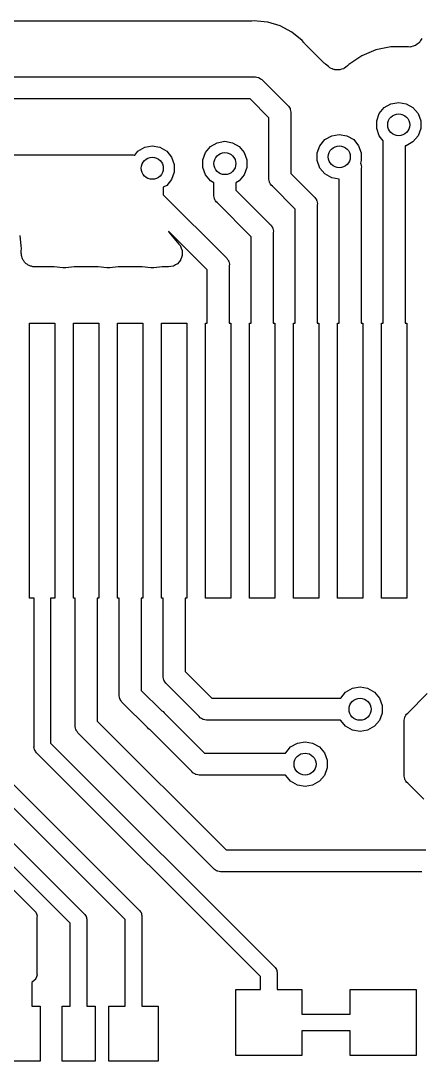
# Model space of a CAD drawing. Extents: x 552.7 to 632.3, y 410.9 to 459.8.
# Drawn here: x 606.79 to 610.42, y 428.09 to 437.55 of the extents above; entities that cross this region are included whole.
import ezdxf

# ---------------------------------------------------------------- set-up
doc = ezdxf.new("R2010")
doc.units = 0
doc.header["$MEASUREMENT"] = 0
doc.layers.add('BLACK', color=7, linetype='CONTINUOUS')

msp = doc.modelspace()

# ---------------------------------------------------------------- linework, layer by layer
at = {"layer": 'BLACK', "linetype": 'CONTINUOUS'}
for p, q in [((608.874, 437.548), (605.896, 437.548)), ((608.88, 437.549), (608.874, 437.548)), ((608.886, 437.549), (608.88, 437.549)), ((608.91, 437.551), (608.886, 437.549)), ((608.934, 437.549), (608.91, 437.551)), ((609.029, 437.539), (608.934, 437.549)), ((608.934, 437.549), (608.934, 437.549)), ((609.144, 437.504), (609.029, 437.539)), ((609.249, 437.448), (609.144, 437.504)), ((609.342, 437.372), (609.249, 437.448)), ((610.429, 437.389), (610.418, 437.372)), ((609.357, 437.354), (609.342, 437.372)), ((609.362, 437.35), (609.357, 437.354)), ((609.365, 437.344), (609.362, 437.35)), ((609.544, 437.165), (609.365, 437.344)), ((610.013, 437.286), (609.884, 437.232)), ((610.15, 437.313), (610.013, 437.286)), ((610.302, 437.313), (610.15, 437.313)), ((610.308, 437.313), (610.302, 437.313)), ((610.302, 437.313), (610.302, 437.313)), ((610.329, 437.312), (610.308, 437.313)), ((610.33, 437.313), (610.329, 437.312)), ((610.331, 437.313), (610.33, 437.313)), ((610.351, 437.319), (610.331, 437.313)), ((610.371, 437.325), (610.351, 437.319)), ((610.372, 437.326), (610.371, 437.325)), ((610.373, 437.327), (610.372, 437.326)), ((610.389, 437.34), (610.373, 437.327)), ((610.406, 437.352), (610.389, 437.34)), ((610.408, 437.354), (610.406, 437.353)), ((610.406, 437.353), (610.406, 437.352)), ((610.418, 437.372), (610.408, 437.354)), ((609.884, 437.232), (609.768, 437.155)), ((609.55, 437.162), (609.544, 437.165)), ((609.554, 437.157), (609.55, 437.162)), ((609.582, 437.134), (609.554, 437.157)), ((609.585, 437.132), (609.582, 437.134)), ((609.591, 437.126), (609.585, 437.132)), ((609.595, 437.124), (609.591, 437.126)), ((609.599, 437.121), (609.595, 437.124)), ((609.615, 437.115), (609.599, 437.121)), ((609.618, 437.114), (609.615, 437.115)), ((609.62, 437.112), (609.618, 437.114)), ((609.621, 437.112), (609.62, 437.112)), ((609.631, 437.108), (609.621, 437.112)), ((609.636, 437.107), (609.631, 437.108)), ((609.64, 437.105), (609.636, 437.107)), ((609.658, 437.105), (609.64, 437.105)), ((609.675, 437.104), (609.658, 437.105)), ((609.68, 437.105), (609.675, 437.104)), ((609.685, 437.105), (609.68, 437.105)), ((609.701, 437.111), (609.685, 437.105)), ((609.718, 437.115), (609.701, 437.111)), ((609.722, 437.118), (609.718, 437.115)), ((609.726, 437.12), (609.722, 437.118)), ((609.74, 437.13), (609.726, 437.12)), ((609.754, 437.14), (609.74, 437.13)), ((609.768, 437.155), (609.754, 437.14)), ((605.864, 437.04), (608.906, 437.04)), ((608.906, 437.04), (608.919, 437.041)), ((608.919, 437.041), (608.932, 437.038)), ((608.932, 437.038), (608.945, 437.035)), ((608.945, 437.035), (608.949, 437.033)), ((608.949, 437.033), (608.953, 437.032)), ((608.953, 437.032), (608.964, 437.024)), ((608.964, 437.024), (608.975, 437.018)), ((608.975, 437.018), (608.984, 437.008)), ((608.984, 437.008), (609.208, 436.784)), ((608.869, 436.84), (605.901, 436.84)), ((609.04, 436.669), (608.869, 436.84)), ((609.208, 436.784), (609.218, 436.775)), ((609.218, 436.775), (609.224, 436.764)), ((609.224, 436.764), (609.232, 436.753)), ((609.232, 436.753), (609.233, 436.749)), ((609.233, 436.749), (609.235, 436.745)), ((609.235, 436.745), (609.238, 436.732)), ((609.238, 436.732), (609.241, 436.719)), ((609.241, 436.719), (609.24, 436.706)), ((610.044, 436.707), (610.089, 436.761)), ((610.089, 436.761), (610.15, 436.796)), ((610.15, 436.796), (610.22, 436.808)), ((610.22, 436.808), (610.289, 436.796)), ((610.289, 436.796), (610.35, 436.761)), ((610.35, 436.761), (610.396, 436.707)), ((609.04, 436.124), (609.04, 436.669)), ((609.24, 436.706), (609.24, 436.161)), ((610.02, 436.64), (610.044, 436.707)), ((610.02, 436.57), (610.02, 436.64)), ((610.396, 436.707), (610.42, 436.64)), ((610.42, 436.64), (610.42, 436.57)), ((610.044, 436.504), (610.02, 436.57)), ((610.42, 436.57), (610.396, 436.504)), ((608.509, 436.407), (608.571, 436.442)), ((608.571, 436.442), (608.64, 436.455)), ((608.64, 436.455), (608.709, 436.442)), ((608.709, 436.442), (608.771, 436.407)), ((609.504, 436.415), (609.55, 436.47)), ((609.55, 436.47), (609.611, 436.505)), ((609.611, 436.505), (609.68, 436.517)), ((609.68, 436.517), (609.75, 436.505)), ((609.75, 436.505), (609.811, 436.47)), ((609.811, 436.47), (609.856, 436.415)), ((610.08, 436.46), (610.044, 436.504)), ((610.08, 435.949), (610.08, 436.46)), ((610.35, 436.449), (610.289, 436.414)), ((610.396, 436.504), (610.35, 436.449)), ((607.82, 436.33), (607.849, 436.366)), ((607.849, 436.366), (607.911, 436.401)), ((607.911, 436.401), (607.98, 436.413)), ((607.98, 436.413), (608.049, 436.401)), ((608.049, 436.401), (608.111, 436.366)), ((608.111, 436.366), (608.156, 436.312)), ((608.44, 436.287), (608.464, 436.353)), ((608.464, 436.353), (608.509, 436.407)), ((608.771, 436.407), (608.816, 436.353)), ((608.816, 436.353), (608.84, 436.287)), ((609.48, 436.349), (609.504, 436.415)), ((609.48, 436.279), (609.48, 436.349)), ((609.856, 436.415), (609.88, 436.349)), ((609.88, 436.349), (609.88, 436.279)), ((610.289, 436.414), (610.28, 436.413)), ((610.28, 436.413), (610.28, 434.801)), ((606.494, 436.332), (607.805, 436.332)), ((607.805, 436.332), (607.816, 436.33)), ((607.816, 436.33), (607.82, 436.33)), ((608.156, 436.312), (608.18, 436.245)), ((608.18, 436.245), (608.18, 436.175)), ((608.44, 436.216), (608.44, 436.287)), ((608.84, 436.287), (608.84, 436.216)), ((609.504, 436.212), (609.48, 436.279)), ((609.88, 436.279), (609.872, 436.257)), ((609.872, 436.257), (609.873, 436.253)), ((609.873, 436.253), (609.876, 436.249)), ((609.876, 436.249), (609.878, 436.236)), ((608.18, 436.175), (608.156, 436.108)), ((608.464, 436.15), (608.44, 436.216)), ((608.509, 436.096), (608.464, 436.15)), ((608.816, 436.15), (608.771, 436.096)), ((608.84, 436.216), (608.816, 436.15)), ((609.24, 436.161), (609.448, 435.954)), ((609.55, 436.158), (609.504, 436.212)), ((609.611, 436.123), (609.55, 436.158)), ((609.878, 436.236), (609.881, 436.223)), ((609.881, 436.223), (609.88, 436.21)), ((609.88, 436.21), (609.88, 434.801)), ((608.156, 436.108), (608.111, 436.054)), ((608.54, 436.078), (608.509, 436.096)), ((608.54, 435.973), (608.54, 436.078)), ((608.771, 436.096), (608.74, 436.078)), ((608.74, 436.078), (608.74, 436.01)), ((609.039, 436.111), (609.04, 436.124)), ((609.042, 436.098), (609.039, 436.111)), ((609.045, 436.085), (609.042, 436.098)), ((609.047, 436.081), (609.045, 436.085)), ((609.048, 436.077), (609.047, 436.081)), ((609.056, 436.066), (609.048, 436.077)), ((609.062, 436.055), (609.056, 436.066)), ((609.68, 436.111), (609.611, 436.123)), ((609.68, 435.859), (609.68, 436.111)), ((609.68, 436.111), (609.68, 436.111)), ((608.111, 436.054), (608.08, 436.037)), ((608.08, 436.037), (608.08, 435.969)), ((608.08, 435.969), (608.648, 435.401)), ((608.539, 435.96), (608.54, 435.973)), ((608.74, 436.01), (609.048, 435.702)), ((609.072, 436.046), (609.062, 436.055)), ((609.28, 435.838), (609.072, 436.046)), ((608.542, 435.947), (608.539, 435.96)), ((608.545, 435.934), (608.542, 435.947)), ((608.547, 435.93), (608.545, 435.934)), ((608.548, 435.926), (608.547, 435.93)), ((608.556, 435.915), (608.548, 435.926)), ((608.562, 435.903), (608.556, 435.915)), ((608.572, 435.895), (608.562, 435.903)), ((608.88, 435.587), (608.572, 435.895)), ((609.448, 435.954), (609.458, 435.945)), ((609.458, 435.945), (609.465, 435.934)), ((609.465, 435.934), (609.472, 435.923)), ((609.472, 435.923), (609.473, 435.918)), ((609.473, 435.918), (609.476, 435.915)), ((609.476, 435.915), (609.478, 435.901)), ((609.478, 435.901), (609.481, 435.889)), ((609.481, 435.889), (609.48, 435.875)), ((609.48, 435.875), (609.48, 434.801)), ((610.08, 435.831), (610.08, 435.949)), ((609.28, 434.801), (609.28, 435.838)), ((609.68, 435.749), (609.68, 435.859)), ((609.68, 435.859), (609.68, 435.859)), ((610.08, 434.801), (610.08, 435.831)), ((610.08, 435.831), (610.08, 435.831)), ((609.048, 435.702), (609.058, 435.694)), ((609.058, 435.694), (609.065, 435.682)), ((609.065, 435.682), (609.072, 435.671)), ((609.68, 435.131), (609.68, 435.749)), ((606.789, 435.503), (606.779, 435.599)), ((608.48, 435.286), (608.127, 435.639)), ((608.127, 435.639), (608.132, 435.629)), ((608.132, 435.629), (608.208, 435.536)), ((608.88, 434.801), (608.88, 435.587)), ((609.072, 435.671), (609.073, 435.667)), ((609.073, 435.667), (609.076, 435.663)), ((609.076, 435.663), (609.078, 435.65)), ((609.078, 435.65), (609.081, 435.637)), ((609.081, 435.637), (609.08, 435.624)), ((609.08, 435.624), (609.08, 434.801)), ((606.791, 435.48), (606.789, 435.503)), ((606.789, 435.503), (606.789, 435.503)), ((606.789, 435.503), (606.789, 435.503)), ((608.208, 435.536), (608.209, 435.536)), ((608.209, 435.536), (608.222, 435.52)), ((608.222, 435.52), (608.236, 435.504)), ((608.236, 435.504), (608.237, 435.503)), ((608.237, 435.503), (608.237, 435.502)), ((608.237, 435.502), (608.244, 435.482)), ((606.788, 435.444), (606.789, 435.45)), ((606.788, 435.439), (606.788, 435.444)), ((606.79, 435.428), (606.788, 435.439)), ((606.789, 435.456), (606.791, 435.48)), ((606.789, 435.45), (606.789, 435.456)), ((606.79, 435.417), (606.79, 435.428)), ((606.794, 435.406), (606.79, 435.417)), ((606.796, 435.395), (606.794, 435.406)), ((606.801, 435.386), (606.796, 435.395)), ((608.245, 435.397), (608.238, 435.377)), ((608.244, 435.482), (608.252, 435.462)), ((608.252, 435.417), (608.245, 435.397)), ((608.252, 435.462), (608.252, 435.462)), ((608.252, 435.462), (608.252, 435.461)), ((608.252, 435.461), (608.252, 435.439)), ((608.252, 435.439), (608.252, 435.418)), ((608.252, 435.418), (608.252, 435.418)), ((608.252, 435.418), (608.252, 435.417)), ((608.648, 435.401), (608.658, 435.392)), ((606.805, 435.375), (606.801, 435.386)), ((606.812, 435.367), (606.805, 435.375)), ((606.818, 435.357), (606.812, 435.367)), ((606.826, 435.35), (606.818, 435.357)), ((606.834, 435.342), (606.826, 435.35)), ((606.843, 435.336), (606.834, 435.342)), ((606.852, 435.329), (606.843, 435.336)), ((606.862, 435.325), (606.852, 435.329)), ((606.872, 435.32), (606.862, 435.325)), ((606.883, 435.318), (606.872, 435.32)), ((606.893, 435.314), (606.883, 435.318)), ((606.904, 435.314), (606.893, 435.314)), ((606.915, 435.312), (606.904, 435.314)), ((607.089, 435.312), (606.915, 435.312)), ((607.168, 435.304), (607.089, 435.312)), ((607.18, 435.305), (607.168, 435.304)), ((607.193, 435.304), (607.18, 435.305)), ((607.271, 435.312), (607.193, 435.304)), ((607.489, 435.312), (607.271, 435.312)), ((607.568, 435.304), (607.489, 435.312)), ((607.58, 435.305), (607.568, 435.304)), ((607.593, 435.304), (607.58, 435.305)), ((607.671, 435.312), (607.593, 435.304)), ((607.889, 435.312), (607.671, 435.312)), ((607.968, 435.304), (607.889, 435.312)), ((607.98, 435.305), (607.968, 435.304)), ((607.993, 435.304), (607.98, 435.305)), ((608.071, 435.312), (607.993, 435.304)), ((608.127, 435.312), (608.071, 435.312)), ((608.128, 435.312), (608.127, 435.312)), ((608.149, 435.316), (608.128, 435.312)), ((608.128, 435.312), (608.128, 435.312)), ((608.17, 435.32), (608.149, 435.316)), ((608.171, 435.32), (608.17, 435.32)), ((608.172, 435.32), (608.171, 435.32)), ((608.19, 435.331), (608.172, 435.32)), ((608.209, 435.342), (608.19, 435.331)), ((608.21, 435.342), (608.209, 435.342)), ((608.209, 435.342), (608.209, 435.342)), ((608.223, 435.359), (608.21, 435.342)), ((608.237, 435.375), (608.223, 435.359)), ((608.238, 435.377), (608.237, 435.376)), ((608.237, 435.376), (608.237, 435.375)), ((608.658, 435.392), (608.665, 435.381)), ((608.665, 435.381), (608.672, 435.37)), ((608.672, 435.37), (608.673, 435.366)), ((608.673, 435.366), (608.676, 435.362)), ((608.676, 435.362), (608.678, 435.349)), ((608.678, 435.349), (608.681, 435.336)), ((608.681, 435.336), (608.68, 435.323)), ((608.68, 435.323), (608.68, 434.801)), ((608.48, 434.801), (608.48, 435.286)), ((609.68, 434.801), (609.68, 435.131)), ((609.68, 435.131), (609.68, 435.131)), ((606.865, 432.301), (606.865, 434.801)), ((606.865, 434.801), (607.095, 434.801)), ((607.095, 434.801), (607.095, 432.301)), ((607.265, 432.301), (607.265, 434.801)), ((607.265, 434.801), (607.495, 434.801)), ((607.495, 434.801), (607.495, 432.301)), ((607.665, 432.301), (607.665, 434.801)), ((607.665, 434.801), (607.895, 434.801)), ((607.895, 434.801), (607.895, 432.301)), ((608.065, 432.301), (608.065, 434.801)), ((608.065, 434.801), (608.295, 434.801)), ((608.295, 434.801), (608.295, 432.301)), ((608.465, 432.301), (608.465, 434.801)), ((608.465, 434.801), (608.48, 434.801)), ((608.68, 434.801), (608.695, 434.801)), ((608.695, 434.801), (608.695, 432.301)), ((608.865, 432.301), (608.865, 434.801)), ((608.865, 434.801), (608.88, 434.801)), ((609.08, 434.801), (609.095, 434.801)), ((609.095, 434.801), (609.095, 432.301)), ((609.265, 432.301), (609.265, 434.801)), ((609.265, 434.801), (609.28, 434.801)), ((609.48, 434.801), (609.495, 434.801)), ((609.495, 434.801), (609.495, 432.301)), ((609.665, 432.301), (609.665, 434.801)), ((609.665, 434.801), (609.68, 434.801)), ((609.88, 434.801), (609.895, 434.801)), ((609.895, 434.801), (609.895, 432.301)), ((610.065, 432.301), (610.065, 434.801)), ((610.065, 434.801), (610.08, 434.801)), ((610.28, 434.801), (610.295, 434.801)), ((610.295, 434.801), (610.295, 432.301)), ((606.905, 432.301), (606.865, 432.301)), ((606.905, 431.347), (606.905, 432.301)), ((607.095, 432.301), (607.055, 432.301)), ((607.055, 432.301), (607.055, 430.981)), ((607.28, 432.301), (607.265, 432.301)), ((607.28, 432.111), (607.28, 432.301)), ((607.495, 432.301), (607.48, 432.301)), ((607.48, 432.301), (607.48, 431.181)), ((607.68, 432.301), (607.665, 432.301)), ((607.68, 431.424), (607.68, 432.301)), ((607.895, 432.301), (607.88, 432.301)), ((607.88, 432.301), (607.88, 431.461)), ((608.08, 432.301), (608.065, 432.301)), ((608.08, 431.608), (608.08, 432.301)), ((608.295, 432.301), (608.28, 432.301)), ((608.28, 432.301), (608.28, 431.632)), ((608.695, 432.301), (608.465, 432.301)), ((609.095, 432.301), (608.865, 432.301)), ((609.495, 432.301), (609.265, 432.301)), ((609.895, 432.301), (609.665, 432.301)), ((610.295, 432.301), (610.065, 432.301)), ((607.28, 431.144), (607.28, 432.111)), ((607.28, 432.111), (607.28, 432.111)), ((608.08, 431.595), (608.08, 431.608)), ((608.28, 431.632), (608.522, 431.39)), ((608.079, 431.581), (608.08, 431.595)), ((608.082, 431.569), (608.079, 431.581)), ((608.085, 431.555), (608.082, 431.569)), ((608.087, 431.552), (608.085, 431.555)), ((608.088, 431.547), (608.087, 431.552)), ((608.096, 431.536), (608.088, 431.547)), ((608.102, 431.525), (608.096, 431.536)), ((608.113, 431.516), (608.102, 431.525)), ((608.407, 431.222), (608.113, 431.516)), ((605.855, 431.467), (607.861, 429.462)), ((607.679, 431.411), (607.68, 431.424)), ((607.88, 431.461), (608.064, 431.278)), ((609.693, 431.391), (609.738, 431.445)), ((609.738, 431.445), (609.799, 431.48)), ((609.799, 431.48), (609.869, 431.492)), ((609.869, 431.492), (609.938, 431.48)), ((609.938, 431.48), (609.999, 431.445)), ((609.999, 431.445), (610.045, 431.391)), ((610.302, 431.254), (610.48, 431.432)), ((605.455, 431.334), (607.361, 429.429)), ((607.735, 429.376), (605.729, 431.381)), ((606.905, 430.953), (606.905, 431.347)), ((607.682, 431.398), (607.679, 431.411)), ((607.685, 431.385), (607.682, 431.398)), ((607.687, 431.381), (607.685, 431.385)), ((607.688, 431.377), (607.687, 431.381)), ((607.696, 431.366), (607.688, 431.377)), ((607.702, 431.355), (607.696, 431.366)), ((607.704, 431.353), (607.702, 431.355)), ((607.702, 431.355), (607.702, 431.355)), ((607.713, 431.346), (607.704, 431.353)), ((607.936, 431.122), (607.713, 431.346)), ((608.522, 431.39), (609.693, 431.39)), ((609.693, 431.39), (609.693, 431.391)), ((610.045, 431.391), (610.069, 431.324)), ((610.069, 431.324), (610.069, 431.254)), ((605.055, 431.31), (606.908, 429.457)), ((607.235, 429.342), (605.329, 431.248)), ((608.064, 431.278), (608.068, 431.274)), ((608.068, 431.274), (608.08, 431.268)), ((608.08, 431.268), (608.088, 431.258)), ((608.088, 431.258), (608.456, 430.89)), ((610.069, 431.254), (610.045, 431.188)), ((610.278, 431.223), (610.286, 431.234)), ((610.286, 431.234), (610.292, 431.245)), ((610.292, 431.245), (610.302, 431.254)), ((607.279, 431.131), (607.28, 431.144)), ((607.48, 431.181), (608.651, 430.01)), ((608.415, 431.212), (608.407, 431.222)), ((608.427, 431.206), (608.415, 431.212)), ((608.437, 431.198), (608.427, 431.206)), ((608.442, 431.197), (608.437, 431.198)), ((608.446, 431.195), (608.442, 431.197)), ((608.459, 431.192), (608.446, 431.195)), ((608.472, 431.189), (608.459, 431.192)), ((608.485, 431.19), (608.472, 431.189)), ((609.692, 431.19), (608.485, 431.19)), ((609.693, 431.188), (609.692, 431.19)), ((609.738, 431.134), (609.693, 431.188)), ((610.045, 431.188), (609.999, 431.134)), ((610.269, 431.189), (610.272, 431.202)), ((610.27, 431.176), (610.269, 431.189)), ((610.27, 430.694), (610.27, 431.176)), ((610.272, 431.202), (610.275, 431.215)), ((610.275, 431.215), (610.277, 431.219)), ((610.277, 431.219), (610.278, 431.223)), ((607.282, 431.118), (607.279, 431.131)), ((607.285, 431.105), (607.282, 431.118)), ((607.287, 431.101), (607.285, 431.105)), ((607.288, 431.097), (607.287, 431.101)), ((607.296, 431.086), (607.288, 431.097)), ((607.302, 431.075), (607.296, 431.086)), ((607.313, 431.066), (607.302, 431.075)), ((608.536, 429.842), (607.313, 431.066)), ((607.945, 431.112), (607.936, 431.122)), ((607.956, 431.106), (607.945, 431.112)), ((607.961, 431.102), (607.956, 431.106)), ((608.341, 430.722), (607.961, 431.102)), ((609.799, 431.098), (609.738, 431.134)), ((609.869, 431.086), (609.799, 431.098)), ((609.938, 431.098), (609.869, 431.086)), ((609.999, 431.134), (609.938, 431.098)), ((606.904, 430.943), (606.905, 430.953)), ((607.055, 430.981), (609.091, 428.945)), ((609.193, 430.892), (609.238, 430.946)), ((609.238, 430.946), (609.299, 430.981)), ((609.299, 430.981), (609.369, 430.993)), ((609.369, 430.993), (609.438, 430.981)), ((609.438, 430.981), (609.499, 430.946)), ((609.499, 430.946), (609.545, 430.892)), ((606.907, 430.934), (606.904, 430.943)), ((606.909, 430.924), (606.907, 430.934)), ((606.91, 430.921), (606.909, 430.924)), ((606.911, 430.918), (606.91, 430.921)), ((606.917, 430.909), (606.911, 430.918)), ((606.922, 430.901), (606.917, 430.909)), ((606.929, 430.894), (606.922, 430.901)), ((608.965, 428.859), (606.929, 430.894)), ((608.456, 430.89), (609.192, 430.89)), ((609.192, 430.89), (609.193, 430.892)), ((609.545, 430.892), (609.569, 430.825)), ((609.569, 430.825), (609.569, 430.755)), ((608.349, 430.712), (608.341, 430.722)), ((608.361, 430.706), (608.349, 430.712)), ((608.372, 430.698), (608.361, 430.706)), ((608.376, 430.697), (608.372, 430.698)), ((608.38, 430.695), (608.376, 430.697)), ((608.393, 430.692), (608.38, 430.695)), ((608.406, 430.689), (608.393, 430.692)), ((608.419, 430.69), (608.406, 430.689)), ((609.192, 430.69), (608.419, 430.69)), ((609.193, 430.688), (609.192, 430.69)), ((609.238, 430.634), (609.193, 430.688)), ((609.545, 430.688), (609.499, 430.634)), ((609.569, 430.755), (609.545, 430.688)), ((610.269, 430.681), (610.27, 430.694)), ((610.272, 430.668), (610.269, 430.681)), ((610.275, 430.655), (610.272, 430.668)), ((609.299, 430.599), (609.238, 430.634)), ((609.369, 430.587), (609.299, 430.599)), ((609.438, 430.599), (609.369, 430.587)), ((609.499, 430.634), (609.438, 430.599)), ((610.277, 430.651), (610.275, 430.655)), ((610.278, 430.647), (610.277, 430.651)), ((610.286, 430.636), (610.278, 430.647)), ((610.292, 430.625), (610.286, 430.636)), ((610.302, 430.616), (610.292, 430.625)), ((610.448, 430.47), (610.302, 430.616)), ((608.651, 430.01), (610.466, 430.01)), ((608.545, 429.832), (608.536, 429.842)), ((608.556, 429.826), (608.545, 429.832)), ((608.567, 429.818), (608.556, 429.826)), ((608.571, 429.817), (608.567, 429.818)), ((608.575, 429.815), (608.571, 429.817)), ((608.588, 429.812), (608.575, 429.815)), ((608.601, 429.809), (608.588, 429.812)), ((608.614, 429.81), (608.601, 429.809)), ((610.429, 429.81), (608.614, 429.81)), ((606.908, 429.457), (606.915, 429.451)), ((606.915, 429.451), (606.92, 429.442)), ((606.92, 429.442), (606.926, 429.434)), ((606.926, 429.434), (606.927, 429.431)), ((606.927, 429.431), (606.928, 429.428)), ((607.861, 429.462), (607.868, 429.456)), ((607.868, 429.456), (607.873, 429.447)), ((607.873, 429.447), (607.879, 429.439)), ((607.879, 429.439), (607.88, 429.436)), ((607.88, 429.436), (607.882, 429.433)), ((607.882, 429.433), (607.883, 429.423)), ((606.928, 429.428), (606.93, 429.418)), ((606.93, 429.418), (606.933, 429.409)), ((606.933, 429.409), (606.932, 429.399)), ((606.932, 429.399), (606.932, 428.884)), ((607.235, 428.588), (607.235, 429.342)), ((607.361, 429.429), (607.368, 429.422)), ((607.368, 429.422), (607.373, 429.414)), ((607.373, 429.414), (607.379, 429.405)), ((607.379, 429.405), (607.38, 429.402)), ((607.38, 429.402), (607.382, 429.399)), ((607.382, 429.399), (607.383, 429.389)), ((607.383, 429.389), (607.386, 429.38)), ((607.386, 429.38), (607.385, 429.37)), ((607.385, 429.37), (607.385, 428.588)), ((607.735, 428.588), (607.735, 429.376)), ((607.883, 429.423), (607.886, 429.413)), ((607.886, 429.413), (607.885, 429.403)), ((607.885, 429.403), (607.885, 428.588)), ((606.93, 428.865), (606.928, 428.855)), ((606.933, 428.875), (606.93, 428.865)), ((606.932, 428.884), (606.933, 428.875)), ((609.091, 428.945), (609.098, 428.939)), ((609.098, 428.939), (609.103, 428.93)), ((609.103, 428.93), (609.109, 428.922)), ((609.109, 428.922), (609.11, 428.919)), ((609.11, 428.919), (609.112, 428.916)), ((609.112, 428.916), (609.113, 428.906)), ((609.113, 428.906), (609.116, 428.897)), ((609.116, 428.897), (609.115, 428.887)), ((609.115, 428.887), (609.115, 428.74)), ((606.908, 428.826), (606.885, 428.803)), ((606.885, 428.803), (606.885, 428.588)), ((606.915, 428.832), (606.908, 428.826)), ((606.92, 428.841), (606.915, 428.832)), ((606.926, 428.849), (606.92, 428.841)), ((606.927, 428.852), (606.926, 428.849)), ((606.928, 428.855), (606.927, 428.852)), ((608.965, 428.74), (608.965, 428.859)), ((608.74, 428.14), (608.74, 428.74)), ((608.74, 428.74), (608.965, 428.74)), ((609.115, 428.74), (609.34, 428.74)), ((609.34, 428.74), (609.34, 428.515)), ((609.78, 428.515), (609.78, 428.74)), ((609.78, 428.74), (610.38, 428.74)), ((610.38, 428.74), (610.38, 428.14)), ((606.885, 428.588), (606.96, 428.588)), ((606.96, 428.588), (606.96, 428.088)), ((607.16, 428.088), (607.16, 428.588)), ((607.16, 428.588), (607.235, 428.588)), ((607.385, 428.588), (607.46, 428.588)), ((607.46, 428.588), (607.46, 428.088)), ((607.585, 428.088), (607.585, 428.588)), ((607.585, 428.588), (607.735, 428.588)), ((607.885, 428.588), (608.035, 428.588)), ((608.035, 428.588), (608.035, 428.088)), ((609.34, 428.515), (609.78, 428.515)), ((609.78, 428.365), (609.34, 428.365)), ((609.34, 428.365), (609.34, 428.14)), ((609.78, 428.14), (609.78, 428.365)), ((609.34, 428.14), (608.74, 428.14)), ((610.38, 428.14), (609.78, 428.14)), ((606.96, 428.088), (606.66, 428.088)), ((607.46, 428.088), (607.16, 428.088)), ((608.035, 428.088), (607.585, 428.088))]:
    msp.add_line(p, q, dxfattribs=at)
at = {"layer": 'BLACK'}
for centre in [(610.22, 436.605), (608.64, 436.252), (609.68, 436.314), (607.98, 436.21), (609.869, 431.289), (609.369, 430.79)]:
    msp.add_circle(centre, 0.1, dxfattribs=at)

doc.saveas('drawing.dxf')
